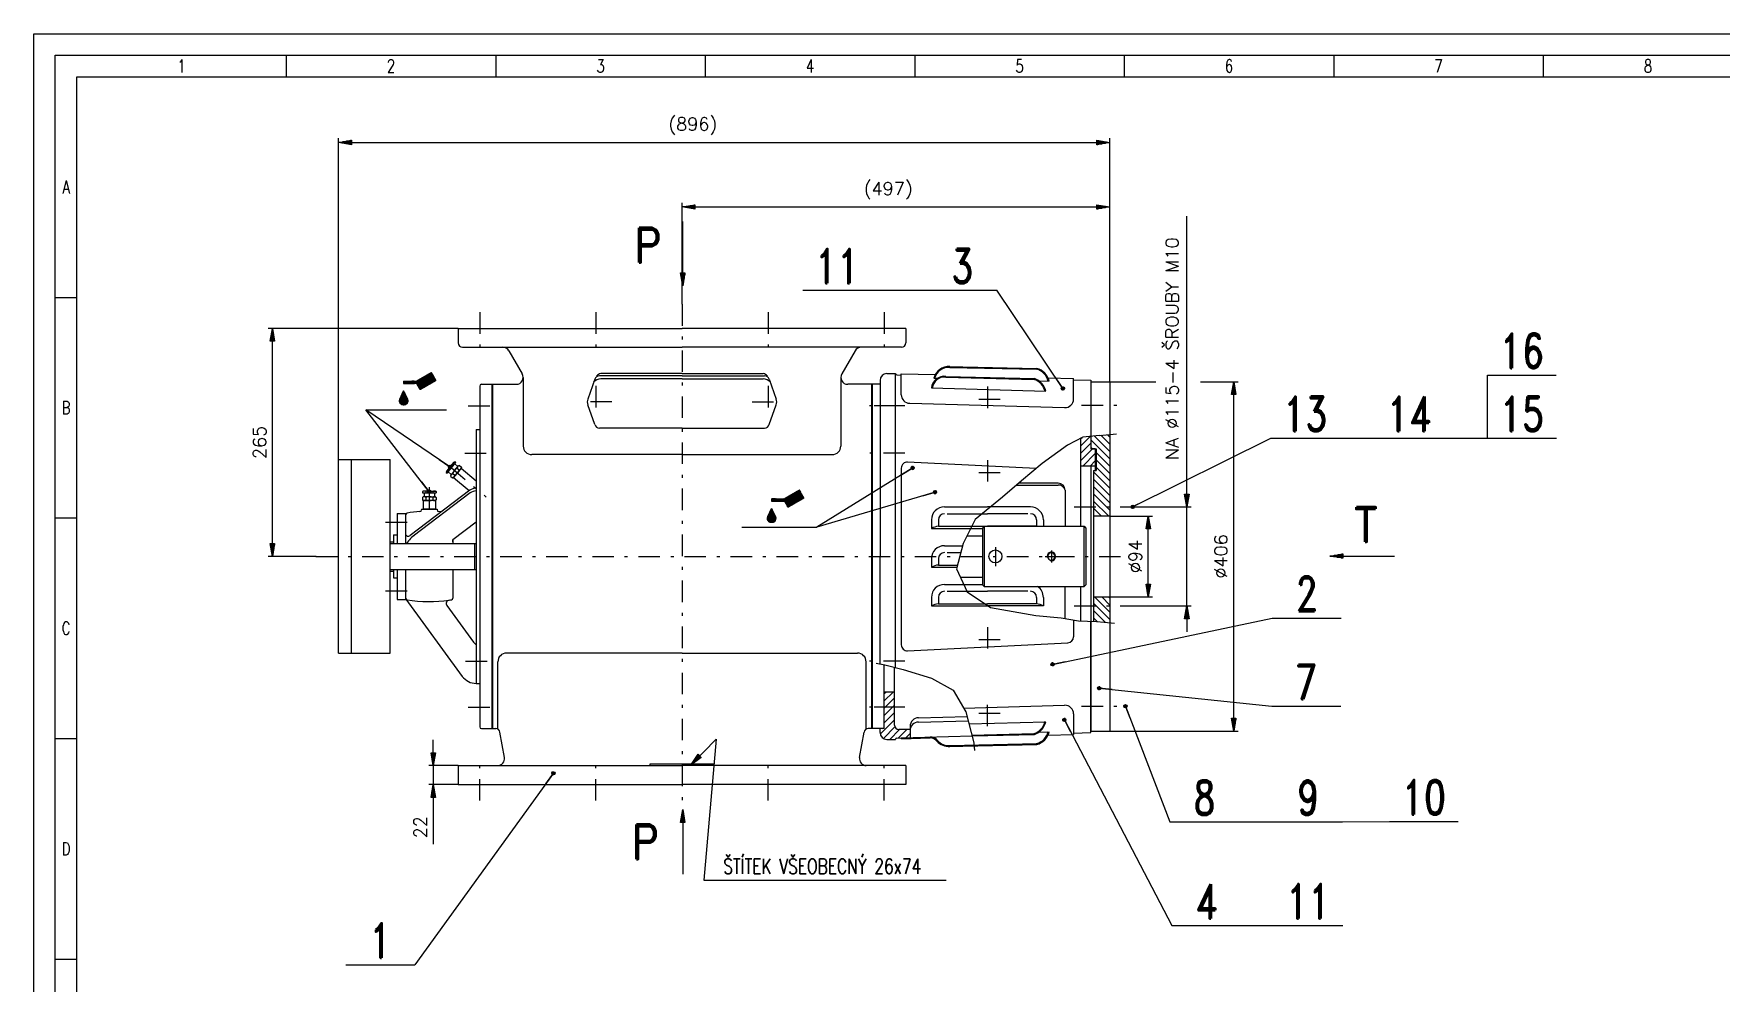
# Model space of a CAD drawing. Header units: millimetres. Extents: x -305 to 2715, y -1492 to 658.
# Drawn here: x -305 to 1655, y -445 to 658 of the extents above; entities that cross this region are included whole.
import ezdxf
from ezdxf.enums import TextEntityAlignment as Align

# ---------------------------------------------------------------- set-up
doc = ezdxf.new("R2010")
doc.units = ezdxf.units.MM
doc.header["$LTSCALE"] = 5
doc.header["$PDMODE"] = 1
doc.linetypes.add('CSN_CERCHOVANA', pattern=[10.7, 5, -2.5, 0.7, -2.5])
for name, color, linetype in [('KOTY', 4, 'Continuous'), ('OSY', 1, 'CSN_CERCHOVANA'), ('PROF_FRM1', 7, 'Continuous'), ('PROF_FRM2', 7, 'Continuous'), ('PROF_FRM3', 6, 'Continuous'), ('SILNA', 7, 'Continuous'), ('SLABA', 4, 'Continuous'), ('SRAFY', 6, 'Continuous'), ('TUCNA', 2, 'Continuous'), ('ZAVIT', 4, 'Continuous')]:
    doc.layers.add(name, color=color, linetype=linetype)
doc.styles.add('MSPR_TXT', font='romans', dxfattribs={"width": 0.75})
doc.styles.add('ROMANS', font='ROMANS.SHX')
doc.styles.add('SIMPLEX', font='SIMPLEX', dxfattribs={"width": 0.75})
doc.styles.add('ZVVZ', font='romand.shx', dxfattribs={"height": 15})
doc.dimstyles.new('PROFI_CSN', dxfattribs={"dimscale": 0, "dimtxt": 3, "dimasz": 3, "dimexe": 1, "dimexo": 0, "dimgap": 1.5, "dimtad": 1, "dimlfac": -1, "dimrnd": 0.5, "dimzin": 9, "dimlunit": 6, "dimtxsty": 'ZVVZ', "dimblk": 'PRCLFILL', "dimcen": 0, "dimclrd": 256, "dimclre": 256, "dimclrt": 256, "dimadec": 1, "dimazin": 2, "dimtm": 1e-09, "dimtfac": 0.6, "dimtmove": 0, "dimatfit": 0, "dimldrblk": 'PRCLFILL', "dimfxl": 0, "dimarcsym": 0})

# ---------------------------------------------------------------- blocks, each defined once
blk = doc.blocks.new('PROFBT006J88E6')
at = {"layer": 'PROF_FRM1'}
for p, q in [((0, 0), (0, 420)), ((0, 420), (594, 420))]:
    blk.add_line(p, q, dxfattribs=at)
at = {"layer": 'PROF_FRM3'}
for p, q in [((-5, -5), (-5, 425)), ((-5, 425), (599, 425)), ((53.67, 420), (53.67, 415)), ((102.33, 420), (102.33, 415)), ((151, 420), (151, 415)), ((199.67, 420), (199.67, 415)), ((248.33, 420), (248.33, 415)), ((297, 420), (297, 415)), ((345.67, 420), (345.67, 415)), ((5, 5), (5, 415)), ((5, 415), (589, 415)), ((0, 363.75), (5, 363.75)), ((0, 312.5), (5, 312.5)), ((0, 261.25), (5, 261.25)), ((0, 210), (5, 210))]:
    blk.add_line(p, q, dxfattribs=at)
at = {"style": 'ZVVZ', "flags": 9}
for tag in ['INFO', 'INFO1', 'INFO2', 'INFO3', 'INFO4', 'INFO5', 'INFO6', 'INFO7', 'INFO8', 'INFO9']:
    blk.add_attdef(tag, (0, 0), '', height=3, dxfattribs=at)
at = {"layer": 'PROF_FRM2', "style": 'SIMPLEX', "width": 0.75}
for s, p in [('1', (29.33, 416)), ('2', (78, 416)), ('3', (126.67, 416)), ('4', (175.33, 416)), ('5', (224, 416)), ('6', (272.67, 416)), ('7', (321.33, 416)), ('8', (370, 416)), ('A', (2.5, 387.88)), ('B', (2.5, 336.62)), ('C', (2.5, 285.38)), ('D', (2.5, 234.12))]:
    blk.add_text(s, height=3, dxfattribs=at).set_placement(p, align=Align.CENTER)
at = {"layer": 'PROF_FRM2', "style": 'MSPR_TXT', "width": 0.75, "flags": 1}
for tag, p in [('DY', (594, 420)), ('DX', (0, 0))]:
    blk.add_attdef(tag, p, '', height=10, dxfattribs=at)
at = {"layer": 'SILNA', "color": 4, "style": 'ROMANS'}
for tag, p, height in [('BLATT5', (555.26, 82.11), 3), ('NORMAS', (421.11, 76.59), 2.5), ('POZN', (439.84, 61.31), 2), ('BLATT9A', (443.79, 55.7), 2), ('BLATT8A', (444.68, 37.14), 2), ('SKP', (479.28, 31.96), 2), ('STARY', (520.58, 31.66), 2)]:
    blk.add_attdef(tag, p, '', height=height, dxfattribs=at)
at = {"layer": 'SILNA', "color": 4, "style": 'ROMANS', "flags": 8}
for tag, height, p in [('D', 2.5, (452.61, 76.7)), ('BG', 2, (452.54, 71.85))]:
    blk.add_attdef(tag, text='', height=height, dxfattribs=at).set_placement(p, align=Align.CENTER)
at = {"layer": 'SILNA', "color": 7, "style": 'ROMANS'}
for tag, height, p in [('BLATT4', 4, (425.33, 49.1)), ('BLATT10A', 5, (456.11, 19.71)), ('BLATT12', 5, (543.51, 16.88)), ('BLAT10B', 5, (454.34, 11.96))]:
    blk.add_attdef(tag, text='', height=height, dxfattribs=at).set_placement(p, align=Align.CENTER)
at = {"layer": 'SILNA', "color": 4, "style": 'ROMANS'}
blk.add_attdef('TECHN', (449.17, 51.17), '', height=2, rotation=0.0172, dxfattribs=at)
at = {"layer": 'SILNA', "color": 4, "style": 'ROMANS', "width": 1.065921, "flags": 8}
blk.add_attdef('NORM', text='', height=2, rotation=359.8401, dxfattribs=at).set_placement((447.35, 46.5), (469.68, 46.43), align=Align.FIT)
at = {"layer": 'SILNA', "color": 4, "style": 'ROMANS'}
for tag, height, p in [('VEDL', 2, (425.66, 42.76)), ('V', 3, (584.05, 18.45))]:
    blk.add_attdef(tag, text='', height=height, dxfattribs=at).set_placement(p, align=Align.CENTER)
blk.add_attdef('PREZ', text='', height=2, dxfattribs=at).set_placement((457.25, 43.08), align=Align.MIDDLE)
blk.add_attdef('TYP', text='', height=2, dxfattribs=at).set_placement((464.66, 31.66), align=Align.RIGHT)
at = {"layer": 'SILNA', "color": 4, "style": 'ROMANS', "flags": 8}
for tag, p in [('L', (514.45, 12.3)), ('L1', (582.96, 12.3))]:
    blk.add_attdef(tag, p, '', height=2, dxfattribs=at)
blk = doc.blocks.new('PRCLFILL')
at = {"ltscale": 20}
for p, q in [((-1, 0.17), (0, 0)), ((-1, -0.17), (-1, 0.17)), ((0, 0), (-1, -0.17))]:
    blk.add_line(p, q, dxfattribs=at)
at = {"color": 0, "ltscale": 20}
for p, q in [((-1, 0.15), (-0.87, 0.15)), ((-1, 0.1), (-0.57, 0.1)), ((-1, 0.05), (-0.27, 0.05)), ((-1, 0), (-0.03, 0)), ((-1, -0.05), (-0.33, -0.05)), ((-1, -0.1), (-0.63, -0.1)), ((-1, -0.15), (-0.93, -0.15))]:
    blk.add_line(p, q, dxfattribs=at)
blk = doc.blocks.new('*D14')
at = {"layer": 'Defpoints', "color": 0}
for p in [(-27.4, 316), (188.3, 316), (23.2, 51)]:
    blk.add_point(p, dxfattribs=at)
at = {"layer": 'KOTY', "lineweight": -2}
for p, q in [((188.3, 316), (-32.4, 316)), ((-27.4, 66), (-27.4, 301)), ((23.2, 51), (-32.4, 51))]:
    blk.add_line(p, q, dxfattribs=at)
at = {"layer": 'KOTY', "lineweight": -2, "xscale": 15, "yscale": 15, "zscale": 15}
for p, rotation in [((-27.4, 316), 90), ((-27.4, 51), 270)]:
    blk.add_blockref('PRCLFILL', p, dxfattribs=dict(at, rotation=rotation))
at = {"layer": 'KOTY', "insert": (-42.4, 183.5), "char_height": 15, "attachment_point": 5, "rotation": 90, "style": 'ZVVZ'}
blk.add_mtext('265', dxfattribs=at)
blk = doc.blocks.new('*D15')
at = {"layer": 'Defpoints', "color": 0}
for p in [(945.3, 531.9), (945.3, 254), (49.3, 163.5)]:
    blk.add_point(p, dxfattribs=at)
at = {"layer": 'KOTY', "lineweight": -2}
for p, q in [((49.3, 163.5), (49.3, 536.9)), ((64.3, 531.9), (930.3, 531.9)), ((945.3, 254), (945.3, 536.9))]:
    blk.add_line(p, q, dxfattribs=at)
at = {"layer": 'KOTY', "lineweight": -2, "xscale": 15, "yscale": 15, "zscale": 15, "rotation": 180}
blk.add_blockref('PRCLFILL', (49.3, 531.9), dxfattribs=at)
at = {"layer": 'KOTY', "lineweight": -2, "xscale": 15, "yscale": 15, "zscale": 15}
blk.add_blockref('PRCLFILL', (945.3, 531.9), dxfattribs=at)
at = {"layer": 'KOTY', "insert": (460.8, 550.8), "char_height": 15, "attachment_point": 5, "style": 'ZVVZ'}
blk.add_mtext('(896)', dxfattribs=at)
blk = doc.blocks.new('*D16')
at = {"layer": 'Defpoints', "color": 0}
for p in [(945.3, 457), (448.3, 344), (945.3, 254)]:
    blk.add_point(p, dxfattribs=at)
at = {"layer": 'KOTY', "lineweight": -2}
for p, q in [((448.3, 344), (448.3, 462)), ((463.3, 457), (930.3, 457)), ((945.3, 254), (945.3, 462))]:
    blk.add_line(p, q, dxfattribs=at)
at = {"layer": 'KOTY', "lineweight": -2, "xscale": 15, "yscale": 15, "zscale": 15, "rotation": 180}
blk.add_blockref('PRCLFILL', (448.3, 457), dxfattribs=at)
at = {"layer": 'KOTY', "lineweight": -2, "xscale": 15, "yscale": 15, "zscale": 15}
blk.add_blockref('PRCLFILL', (945.3, 457), dxfattribs=at)
at = {"layer": 'KOTY', "insert": (687.8, 475.9), "char_height": 15, "attachment_point": 5, "style": 'ZVVZ'}
blk.add_mtext('(497)', dxfattribs=at)
blk = doc.blocks.new('*D17')
at = {"layer": 'Defpoints', "color": 0}
for p in [(945.3, 98), (989.9, 98), (945.3, 4)]:
    blk.add_point(p, dxfattribs=at)
at = {"layer": 'KOTY', "lineweight": -2}
for p, q in [((945.3, 98), (994.9, 98)), ((989.9, 19), (989.9, 83)), ((945.3, 4), (994.9, 4))]:
    blk.add_line(p, q, dxfattribs=at)
at = {"layer": 'KOTY', "lineweight": -2, "xscale": 15, "yscale": 15, "zscale": 15}
for p, rotation in [((989.9, 98), 90), ((989.9, 4), 270)]:
    blk.add_blockref('PRCLFILL', p, dxfattribs=dict(at, rotation=rotation))
at = {"layer": 'KOTY', "insert": (974.9, 51), "char_height": 15, "attachment_point": 5, "rotation": 90, "style": 'ZVVZ'}
blk.add_mtext('%%c94', dxfattribs=at)
blk = doc.blocks.new('*D18')
at = {"layer": 'Defpoints', "color": 0}
for p in [(971.7, 108.5), (1034.7, 108.5), (971.7, -6.5)]:
    blk.add_point(p, dxfattribs=at)
at = {"layer": 'KOTY', "lineweight": -2}
for p, q in [((1034.7, 123.5), (1034.7, 446.4)), ((971.7, 108.5), (1039.7, 108.5)), ((1034.7, -6.5), (1034.7, 108.5)), ((971.7, -6.5), (1039.7, -6.5)), ((1034.7, -21.5), (1034.7, -36.5))]:
    blk.add_line(p, q, dxfattribs=at)
at = {"layer": 'KOTY', "lineweight": -2, "xscale": 15, "yscale": 15, "zscale": 15}
for p, rotation in [((1034.7, 108.5), 270), ((1034.7, -6.5), 90)]:
    blk.add_blockref('PRCLFILL', p, dxfattribs=dict(at, rotation=rotation))
at = {"layer": 'KOTY', "insert": (1017.6, 292.4), "char_height": 15, "attachment_point": 5, "rotation": 90, "style": 'ZVVZ'}
blk.add_mtext('NA %%c115-4 ŠROUBY M10', dxfattribs=at)
blk = doc.blocks.new('*D19')
at = {"layer": 'Defpoints', "color": 0}
for p in [(1086.3, 254), (1089.2, 254), (945.3, -152)]:
    blk.add_point(p, dxfattribs=at)
at = {"layer": 'KOTY', "lineweight": -2}
for p, q in [((1086.3, 254), (1094.2, 254)), ((1089.2, -137), (1089.2, 239)), ((945.3, -152), (1094.2, -152))]:
    blk.add_line(p, q, dxfattribs=at)
at = {"layer": 'KOTY', "lineweight": -2, "xscale": 15, "yscale": 15, "zscale": 15}
for p, rotation in [((1089.2, 254), 90), ((1089.2, -152), 270)]:
    blk.add_blockref('PRCLFILL', p, dxfattribs=dict(at, rotation=rotation))
at = {"layer": 'KOTY', "insert": (1074.2, 51), "char_height": 15, "attachment_point": 5, "rotation": 90, "style": 'ZVVZ'}
blk.add_mtext('%%c406', dxfattribs=at)
blk = doc.blocks.new('*D20')
at = {"layer": 'Defpoints', "color": 0}
for p in [(159.4, -192), (188.3, -192), (188.3, -214)]:
    blk.add_point(p, dxfattribs=at)
at = {"layer": 'KOTY', "lineweight": -2}
for p, q in [((159.4, -177), (159.4, -162)), ((188.3, -192), (154.4, -192)), ((159.4, -192), (159.4, -214)), ((188.3, -214), (154.4, -214)), ((159.4, -229), (159.4, -283.3))]:
    blk.add_line(p, q, dxfattribs=at)
at = {"layer": 'KOTY', "lineweight": -2, "xscale": 15, "yscale": 15, "zscale": 15}
for p, rotation in [((159.4, -192), 270), ((159.4, -214), 90)]:
    blk.add_blockref('PRCLFILL', p, dxfattribs=dict(at, rotation=rotation))
at = {"layer": 'KOTY', "insert": (144.4, -263.6), "char_height": 15, "attachment_point": 5, "rotation": 90, "style": 'ZVVZ'}
blk.add_mtext('22', dxfattribs=at)
blk = doc.blocks.new('ballflag')
blk.add_line((0, 0), (2, 0))
at = {"style": 'SIMPLEX', "width": 0.75}
blk.add_attdef('ATR1', text='', height=1, dxfattribs=at).set_placement((1.002, 0.203), align=Align.CENTER)
blk = doc.blocks.new('PROFBALL0084W3H6', base_point=(16, 0))
at = {"layer": 'TUCNA'}
ref = blk.add_blockref('ballflag', (0, 0), dxfattribs=dict(at, xscale=8, yscale=8, zscale=8))
ref.add_attrib('ATR1', '1', dxfattribs={"layer": '0', "height": 8, "style": 'ZVVZ', "width": 0.75}).set_placement((8.02, 1.63), align=Align.CENTER)
blk = doc.blocks.new('P-DOT')
blk.add_line((-1, 0), (0, 0))
at = {"color": 0}
for p, q in [((-0.12, 0.04), (0.12, 0.04)), ((-0.12, 0), (0.12, 0)), ((-0.1, 0.08), (0.1, 0.08)), ((-0.04, 0.12), (0.04, 0.12)), ((-0.12, -0.04), (0.12, -0.04)), ((-0.1, -0.08), (0.1, -0.08)), ((-0.04, -0.12), (0.04, -0.12))]:
    blk.add_line(p, q, dxfattribs=at)
blk.add_circle((0, 0), 0.125)
blk = doc.blocks.new('PROFBALL001SPU76')
at = {"layer": 'TUCNA'}
ref = blk.add_blockref('ballflag', (0, 0), dxfattribs=dict(at, xscale=8, yscale=8, zscale=8))
ref.add_attrib('ATR1', '4', dxfattribs={"layer": '0', "height": 8, "style": 'ZVVZ', "width": 0.75}).set_placement((8.02, 1.63), align=Align.CENTER)
blk = doc.blocks.new('PROFBALL001T9P46')
at = {"layer": 'TUCNA'}
ref = blk.add_blockref('ballflag', (0, 0), dxfattribs=dict(at, xscale=8, yscale=8, zscale=8))
ref.add_attrib('ATR1', '11', dxfattribs={"layer": '0', "height": 8, "style": 'ZVVZ', "width": 0.75}).set_placement((8.02, 1.63), align=Align.CENTER)
blk = doc.blocks.new('PROFBALL001U4BJ6')
at = {"layer": 'TUCNA'}
ref = blk.add_blockref('ballflag', (0, 0), dxfattribs=dict(at, xscale=8, yscale=8, zscale=8))
ref.add_attrib('ATR1', '8', dxfattribs={"layer": '0', "height": 8, "style": 'ZVVZ', "width": 0.75}).set_placement((8.02, 1.63), align=Align.CENTER)
blk = doc.blocks.new('PROFBALL001UEOL6')
at = {"layer": 'TUCNA'}
ref = blk.add_blockref('ballflag', (0, 0), dxfattribs=dict(at, xscale=8, yscale=8, zscale=8))
ref.add_attrib('ATR1', '9', dxfattribs={"layer": '0', "height": 8, "style": 'ZVVZ', "width": 0.75}).set_placement((8.02, 1.63), align=Align.CENTER)
blk = doc.blocks.new('PROFBALL001UU8A6')
at = {"layer": 'TUCNA'}
ref = blk.add_blockref('ballflag', (0, 0), dxfattribs=dict(at, xscale=8, yscale=8, zscale=8))
ref.add_attrib('ATR1', '10', dxfattribs={"layer": '0', "height": 8, "style": 'ZVVZ', "width": 0.75}).set_placement((8.02, 1.63), align=Align.CENTER)
blk = doc.blocks.new('PROFBALL001WPZC6')
at = {"layer": 'TUCNA'}
ref = blk.add_blockref('ballflag', (0, 0), dxfattribs=dict(at, xscale=8, yscale=8, zscale=8))
ref.add_attrib('ATR1', '2', dxfattribs={"layer": '0', "height": 8, "style": 'ZVVZ', "width": 0.75}).set_placement((8.02, 1.63), align=Align.CENTER)
blk = doc.blocks.new('PROFBALL000911J6')
at = {"layer": 'TUCNA'}
ref = blk.add_blockref('ballflag', (0, 0), dxfattribs=dict(at, xscale=8, yscale=8, zscale=8))
ref.add_attrib('ATR1', '13', dxfattribs={"layer": '0', "height": 8, "style": 'ZVVZ', "width": 0.75}).set_placement((8.02, 1.63), align=Align.CENTER)
blk = doc.blocks.new('PROFBALL0009FRR6')
at = {"layer": 'TUCNA'}
ref = blk.add_blockref('ballflag', (0, 0), dxfattribs=dict(at, xscale=8, yscale=8, zscale=8))
ref.add_attrib('ATR1', '14', dxfattribs={"layer": '0', "height": 8, "style": 'ZVVZ', "width": 0.75}).set_placement((8.02, 1.63), align=Align.CENTER)
blk = doc.blocks.new('PROFBALL0009PUH6')
at = {"layer": 'TUCNA'}
ref = blk.add_blockref('ballflag', (0, 0), dxfattribs=dict(at, xscale=8, yscale=8, zscale=8))
ref.add_attrib('ATR1', '15', dxfattribs={"layer": '0', "height": 8, "style": 'ZVVZ', "width": 0.75}).set_placement((8.02, 1.63), align=Align.CENTER)
blk = doc.blocks.new('PROFBALL0009V9S6')
at = {"layer": 'TUCNA'}
ref = blk.add_blockref('ballflag', (0, 0), dxfattribs=dict(at, xscale=8, yscale=8, zscale=8))
ref.add_attrib('ATR1', '16', dxfattribs={"layer": '0', "height": 8, "style": 'ZVVZ', "width": 0.75}).set_placement((8.02, 1.63), align=Align.CENTER)
blk = doc.blocks.new('PROFBALL000B88V6', base_point=(16, 0))
at = {"layer": 'TUCNA'}
ref = blk.add_blockref('ballflag', (0, 0), dxfattribs=dict(at, xscale=8, yscale=8, zscale=8))
ref.add_attrib('ATR1', '3', dxfattribs={"layer": '0', "height": 8, "style": 'ZVVZ', "width": 0.75}).set_placement((8.02, 1.63), align=Align.CENTER)
blk = doc.blocks.new('PROFBALL000BIEO6', base_point=(16, 0))
at = {"layer": 'TUCNA'}
ref = blk.add_blockref('ballflag', (0, 0), dxfattribs=dict(at, xscale=8, yscale=8, zscale=8))
ref.add_attrib('ATR1', '11', dxfattribs={"layer": '0', "height": 8, "style": 'ZVVZ', "width": 0.75}).set_placement((8.02, 1.63), align=Align.CENTER)
blk = doc.blocks.new('PROFBALL003C0AB6')
at = {"layer": 'TUCNA'}
ref = blk.add_blockref('ballflag', (0, 0), dxfattribs=dict(at, xscale=8, yscale=8, zscale=8))
ref.add_attrib('ATR1', '7', dxfattribs={"layer": '0', "height": 8, "style": 'ZVVZ', "width": 0.75}).set_placement((8.02, 1.63), align=Align.CENTER)

msp = doc.modelspace()

# ---------------------------------------------------------------- hatches: boundary and pattern name
h = msp.add_hatch()
h.set_pattern_fill('_USER', color=256, scale=0.049, angle=45, style=0, pattern_type=0)
h.set_pattern_definition([(45, (103.50622, 160.196795), (-0.034648232, 0.034648232), [])])
h.paths.add_polyline_path([(139.895, 254.689), (125.002, 254.689), (125.002, 251.878), (140.018, 251.878), (144.082, 244.839), (162.491, 255.467), (157.179, 264.668)])
h.paths.add_polyline_path([(120.609, 233.854, 1.57094857), (129.395, 233.854), (125.002, 243.256)])
h = msp.add_hatch()
h.set_pattern_fill('_USER', color=256, scale=0.049, angle=135, style=0, pattern_type=0)
h.set_pattern_definition([(135, (103.50622, 160.196795), (-0.034648232, -0.034648232), [])])
h.paths.add_polyline_path([(139.895, 254.689), (125.002, 254.689), (125.002, 251.878), (140.018, 251.878), (144.082, 244.839), (162.491, 255.467), (157.179, 264.668)])
h.paths.add_polyline_path([(125.002, 243.256), (120.609, 233.854, 1.57094857), (129.395, 233.854)])
h = msp.add_hatch()
h.set_pattern_fill('_USER', color=256, scale=0.049, angle=135, style=0, pattern_type=0)
h.set_pattern_definition([(135, (530.85987, 23.601927), (-0.034648232, -0.034648232), [])])
h.paths.add_polyline_path([(567.249, 118.094), (552.355, 118.094), (552.355, 115.283), (567.372, 115.283), (571.436, 108.244), (589.845, 118.872), (584.533, 128.073)])
h.paths.add_polyline_path([(552.355, 106.662), (547.962, 97.259, 1.57094857), (556.748, 97.259)])
h = msp.add_hatch()
h.set_pattern_fill('_USER', color=256, scale=0.049, angle=45, style=0, pattern_type=0)
h.set_pattern_definition([(45, (530.85987, 23.601927), (-0.034648232, 0.034648232), [])])
h.paths.add_polyline_path([(567.249, 118.094), (552.355, 118.094), (552.355, 115.283), (567.372, 115.283), (571.436, 108.244), (589.845, 118.872), (584.533, 128.073)])
h.paths.add_polyline_path([(547.962, 97.259, 1.57094857), (556.748, 97.259), (552.355, 106.662)])
at = {"layer": 'SRAFY'}
h = msp.add_hatch(dxfattribs=at)
h.set_pattern_fill('_USER', color=256, scale=6, angle=45, style=0, pattern_type=0)
h.set_pattern_definition([(45, (-482.7956, -1944.82), (-4.24264, 4.24264), [])])
h.paths.add_polyline_path([(683.297, -123.985), (695.297, -123.985), (695.297, -106.485), (683.297, -106.485)])
h.paths.add_polyline_path([(683.297, -148.985), (678.297, -148.985), (678.297, -153.485, 0.41421356), (686.297, -161.485), (696.297, -161.485), (696.297, -161.424, -0.40990042), (697.775, -159.924), (703.042, -159.777), (713.297, -159.491), (713.297, -151.314), (713.297, -149.985), (700.297, -149.985, -0.41421356), (695.297, -144.985), (695.297, -123.985), (683.297, -123.985)])
h.paths.add_polyline_path([(928.297, 176.015), (923.297, 176.015), (923.297, 190.661), (914.002, 189.785), (911.297, 188.379), (911.297, 156.015), (928.297, 156.015)])
h = msp.add_hatch(dxfattribs=at)
h.set_pattern_fill('_USER', color=256, scale=6, angle=135, style=0, pattern_type=0)
h.set_pattern_definition([(135, (-75.144, -62.5956), (-4.24264, -4.24264), [])])
h.paths.add_polyline_path([(945.297, 192.736), (933.403, 191.614), (923.297, 190.661), (923.297, 176.015), (929.297, 176.015), (929.297, 151.015), (926.297, 151.015), (926.297, 108.515), (945.297, 108.515)])
h.paths.add_polyline_path([(945.297, 98.015), (945.297, 108.515), (926.297, 108.515), (926.297, 98.015)])
h.paths.add_polyline_path([(945.297, -6.485), (945.297, 4.015), (926.297, 4.015), (926.297, -6.485)])
h.paths.add_polyline_path([(926.297, -6.485), (926.297, -24.551), (929.841, -24.673), (938.48, -25.393), (945.297, -25.961), (945.297, -6.485)])

# ---------------------------------------------------------------- linework, layer by layer
for p, q in [((175.406, 147.802), (185.69, 160.059)), ((179.016, 155.216), (183.469, 160.523)), ((182.061, 157.883), (183.119, 156.995)), ((183.469, 160.523), (184.632, 160.947)), ((184.632, 160.947), (185.69, 160.059)), ((174.562, 149.909), (174.347, 148.69)), ((174.347, 148.69), (175.406, 147.802)), ((179.016, 155.216), (174.562, 149.909)), ((176.919, 151.754), (177.977, 150.866)), ((179.732, 145.571), (179.517, 144.352)), ((184.186, 150.878), (179.732, 145.571)), ((181.843, 142.435), (183.006, 142.859)), ((182.089, 147.416), (184.411, 145.467)), ((183.006, 142.859), (187.459, 148.166)), ((184.186, 150.878), (188.639, 156.185)), ((187.231, 153.545), (189.546, 151.602)), ((191.913, 153.473), (187.459, 148.166)), ((188.639, 156.185), (189.802, 156.609)), ((189.802, 156.609), (192.124, 154.66)), ((192.128, 154.692), (191.913, 153.473)), ((147.842, 127.015), (146.771, 126.397)), ((146.771, 126.397), (146.771, 125.015)), ((146.771, 125.015), (162.771, 125.015)), ((147.842, 120.266), (146.771, 119.648)), ((154.771, 127.015), (147.842, 127.015)), ((154.771, 120.266), (147.842, 120.266)), ((150.771, 126.397), (150.771, 125.015)), ((150.771, 119.648), (150.771, 116.616)), ((154.771, 127.015), (161.699, 127.015)), ((154.771, 120.266), (161.699, 120.266)), ((158.771, 126.397), (158.771, 125.015)), ((158.771, 119.648), (158.771, 116.626)), ((161.699, 127.015), (162.771, 126.397)), ((161.699, 120.266), (162.771, 119.648)), ((162.771, 126.397), (162.771, 125.015)), ((162.771, 119.648), (162.771, 116.616)), ((146.797, 116.634), (147.869, 116.015)), ((147.869, 116.015), (154.797, 116.015)), ((161.725, 116.015), (154.797, 116.015)), ((162.797, 116.634), (161.725, 116.015))]:
    msp.add_line(p, q)
for points in [[(125.002, 243.256), (129.395, 233.854, -1.57094857), (120.609, 233.854), (125.002, 243.256)], [(552.355, 106.662), (556.748, 97.259, -1.57094857), (547.962, 97.259), (552.355, 106.662)]]:
    msp.add_lwpolyline(points, format="xyb", close=True)
for centre, radius, start, end in [((189.156, 146.707), 13.238, 122.412106, 157.587894), ((185.585, 157.536), 3.541, 105.615865, 174.384135), ((177.872, 148.344), 3.541, 105.615865, 174.384135), ((183.042, 144.005), 3.541, 105.615865, 174.384135), ((180.89, 145.846), 3.541, 285.615865, 354.384135), ((194.326, 142.369), 13.238, 122.412106, 157.587894), ((177.319, 156.675), 13.238, 302.412106, 337.587894), ((190.755, 153.198), 3.541, 105.615865, 174.384135), ((188.603, 155.039), 3.541, 285.615865, 354.384135), ((148.771, 123.474), 3.541, 55.615865, 124.384135), ((148.771, 116.725), 3.541, 55.615865, 124.384135), ((154.771, 113.778), 13.238, 72.412106, 107.587894), ((154.771, 107.029), 13.238, 72.412106, 107.587894), ((160.771, 123.474), 3.541, 55.615865, 124.384135), ((160.771, 116.725), 3.541, 55.615865, 124.384135), ((148.797, 119.557), 3.541, 235.615865, 304.384135), ((154.797, 129.253), 13.238, 252.412106, 287.587894), ((160.797, 119.557), 3.541, 235.615865, 304.384135)]:
    msp.add_arc(centre, radius, start, end)
at = {"layer": 'OSY'}
for p, q in [((213.297, 334.628), (213.297, 283.1)), ((348.297, 334.628), (348.297, 283.1)), ((448.297, 343.953), (448.297, -232.598)), ((548.297, 334.628), (548.297, 283.1)), ((683.297, 334.628), (683.297, 283.1)), ((348.297, 249.128), (348.297, 211.902)), ((548.297, 249.128), (548.297, 211.902)), ((803.042, 248.303), (803.042, 218.482)), ((199.992, 226.015), (234.01, 226.015)), ((366.91, 230.515), (329.684, 230.515)), ((529.684, 230.515), (566.91, 230.515)), ((707.215, 226.015), (656.344, 226.015)), ((696.603, 226.015), (662.585, 226.015)), ((817.952, 233.393), (788.131, 233.393)), ((912.468, 226.95), (963.339, 226.95)), ((195.992, 171.015), (230.01, 171.015)), ((707.215, 171.015), (666.585, 171.015)), ((803.042, 162.916), (803.042, 133.095)), ((177.451, 156.564), (220.951, 120.063)), ((817.952, 148.005), (788.131, 148.005)), ((154.797, 131.316), (154.797, 95.071)), ((903.801, 108.515), (971.739, 108.515)), ((103.992, 91.015), (138.01, 91.015)), ((812.297, 61.64), (812.297, 39.569)), ((23.158, 51.015), (959.524, 51.015)), ((870.297, 51.015), (884.297, 51.015)), ((877.297, 58.015), (877.297, 44.015)), ((103.992, 11.015), (138.01, 11.015)), ((903.801, -6.485), (971.739, -6.485)), ((803.042, -31.064), (803.042, -60.885)), ((817.952, -45.975), (788.131, -45.975)), ((196.843, -70.758), (230.86, -70.519)), ((707.215, -70.811), (665.734, -70.519)), ((803.042, -146.273), (803.042, -116.452)), ((199.992, -123.985), (234.01, -123.985)), ((707.215, -123.985), (656.344, -123.985)), ((696.603, -123.985), (662.585, -123.985)), ((817.952, -131.362), (788.131, -131.362)), ((912.468, -123.05), (963.339, -123.05)), ((213.297, -232.598), (213.297, -181.07)), ((348.297, -232.598), (348.297, -181.07)), ((548.297, -232.598), (548.297, -181.07)), ((683.297, -232.598), (683.297, -181.07))]:
    msp.add_line(p, q, dxfattribs=at)
at = {"layer": 'SILNA'}
for p, q in [((188.297, 316.015), (448.297, 316.015)), ((188.297, 316.015), (188.297, 299.015)), ((708.297, 316.015), (448.297, 316.015)), ((708.297, 316.015), (708.297, 299.015)), ((193.297, 294.015), (448.297, 294.015)), ((703.297, 294.015), (448.297, 294.015)), ((247.143, 290.015), (262.731, 263.015)), ((649.452, 290.015), (633.864, 263.015)), ((263.803, 259.015), (263.803, 179.321)), ((346.892, 256.806), (338.857, 233.814)), ((448.297, 260.826), (352.556, 260.826)), ((448.297, 263.644), (353.978, 263.644)), ((448.297, 257.326), (353.978, 257.326)), ((448.297, 263.644), (542.616, 263.644)), ((448.297, 260.826), (544.038, 260.826)), ((448.297, 257.326), (542.616, 257.326)), ((549.702, 256.806), (557.737, 233.814)), ((632.792, 259.015), (632.792, 179.321)), ((678.297, 255.515), (678.297, 51.015)), ((686.297, 263.515), (696.297, 263.515)), ((696.297, 263.515), (696.297, 263.455)), ((696.297, -77.929), (696.297, 263.455)), ((697.736, 261.956), (703.042, 261.808)), ((703.042, 263.309), (742.313, 262.211)), ((703.042, 238.961), (703.042, 263.309)), ((740.736, 258.142), (745.078, 258.031)), ((752.25, 259.319), (752.291, 259.318)), ((754.619, 259.263), (857.288, 256.759)), ((754.724, 260.258), (857.603, 257.708)), ((757.26, 271.685), (860.399, 269.444)), ((759.407, 270.638), (860.377, 268.444)), ((862.887, 255.035), (874.674, 254.735)), ((873.351, 258.551), (903.042, 257.721)), ((903.042, 233.933), (903.042, 257.721)), ((903.042, 256.221), (923.297, 255.655)), ((903.042, 256.221), (923.297, 255.655)), ((923.297, 255.655), (923.297, 176.015)), ((213.297, 249.015), (213.297, -146.985)), ((215.297, 251.015), (255.803, 251.015)), ((227.297, 251.015), (227.297, -148.985)), ((228.297, 251.015), (228.297, -148.985)), ((678.297, 251.015), (640.792, 251.015)), ((668.297, 251.015), (668.297, -148.985)), ((669.297, 251.015), (669.297, -148.985)), ((738.042, 246.759), (870.839, 243.062)), ((923.297, 254.015), (923.297, 190.661)), ((923.297, 254.015), (945.297, 254.015)), ((945.297, 254.015), (945.297, -151.985)), ((346.892, 204.225), (338.857, 227.216)), ((549.702, 204.225), (557.737, 227.216)), ((712.763, 228.965), (892.763, 223.937)), ((209.297, 198.515), (209.297, -96.485)), ((209.297, 198.515), (213.297, 198.515)), ((213.297, 198.515), (213.297, -96.485)), ((213.297, 198.515), (213.297, -96.485)), ((448.297, 200.204), (352.556, 200.204)), ((448.297, 200.204), (544.038, 200.204)), ((911.297, 188.379), (911.297, 86.015)), ((49.297, 163.515), (109.297, 163.515)), ((184.422, 158.547), (188.06, 155.495)), ((448.297, 169.321), (273.803, 169.321)), ((448.297, 169.321), (622.792, 169.321)), ((859.81, 153.177), (710.391, 160.648)), ((928.297, 176.015), (923.297, 176.015)), ((923.297, 176.015), (929.297, 176.015)), ((928.297, 176.015), (928.297, 151.015)), ((929.297, 176.015), (929.297, 151.015)), ((176.708, 149.355), (180.346, 146.302)), ((179.517, 144.352), (181.814, 142.425)), ((191.959, 153.528), (182.96, 142.804)), ((182.96, 142.804), (201.18, 127.515)), ((191.959, 153.528), (209.297, 138.98)), ((703.042, 153.657), (703.042, -51.626)), ((928.297, 156.015), (911.297, 156.015)), ((923.297, 156.015), (923.297, -151.985)), ((926.297, 151.015), (926.297, -24.551)), ((926.297, 151.015), (929.297, 151.015)), ((201.751, 127.949), (132.469, 75.313)), ((202.14, 124.841), (136.063, 74.641)), ((146.771, 119.648), (146.771, 116.65)), ((148.797, 125.015), (148.797, 120.266)), ((160.797, 125.015), (160.797, 120.266)), ((209.297, 130.631), (208.909, 130.168)), ((213.297, 135.623), (213.408, 135.53)), ((213.408, 135.53), (213.297, 135.398)), ((837.117, 133.985), (885.297, 133.985)), ((885.297, 136.015), (839.539, 136.015)), ((893.297, 128.015), (893.297, 86.015)), ((117.297, 101.015), (117.297, 66.015)), ((117.297, 101.015), (127.297, 101.015)), ((127.297, 101.015), (127.297, 66.015)), ((127.297, 99.339), (127.297, 66.015)), ((145.797, 106.015), (163.797, 106.015)), ((145.797, 106.015), (145.797, 105.123)), ((147.797, 116.159), (147.797, 106.015)), ((161.797, 116.015), (147.797, 116.015)), ((161.797, 106.015), (147.797, 106.015)), ((161.797, 116.057), (161.797, 106.015)), ((163.797, 106.015), (163.797, 105.123)), ((753.042, 108.515), (803.042, 108.515)), ((853.042, 108.515), (803.042, 108.515)), ((926.297, 98.015), (945.297, 98.015)), ((209.297, 91.005), (181.966, 70.241)), ((738.042, 93.515), (738.042, 83.515)), ((738.042, 83.515), (797.297, 83.515)), ((746.042, 86.015), (803.042, 86.015)), ((799.297, 86.015), (797.297, 84.015)), ((797.297, 84.015), (797.297, 18.015)), ((799.297, 86.015), (915.297, 86.015)), ((799.297, 86.015), (799.297, 16.015)), ((860.042, 86.015), (803.042, 86.015)), ((868.042, 93.515), (868.042, 86.015)), ((915.297, 16.015), (915.297, 86.015)), ((915.297, 86.015), (917.297, 84.015)), ((917.297, 84.015), (917.297, 18.015)), ((109.297, 68.015), (113.297, 68.015)), ((109.297, 66.015), (209.297, 66.015)), ((113.297, 76.015), (117.297, 76.015)), ((182.297, 70.492), (182.297, 66.015)), ((753.042, 63.515), (774.386, 63.515)), ((779.446, 75.015), (797.297, 75.015)), ((678.297, -73.799), (678.297, 51.015)), ((738.042, 48.515), (738.042, 38.515)), ((746.042, 41.015), (768.347, 41.015)), ((109.297, 36.015), (209.297, 36.015)), ((109.297, 34.015), (113.297, 34.015)), ((113.297, 26.015), (117.297, 26.015)), ((117.297, 36.015), (117.297, 1.015)), ((127.297, 36.015), (127.297, 1.015)), ((127.297, 36.015), (127.297, 2.691)), ((182.297, 36.015), (182.297, 2.691)), ((738.042, 38.515), (767.676, 38.515)), ((771.493, 27.015), (797.297, 27.015)), ((117.297, 1.015), (127.297, 1.015)), ((127.681, 1.513), (193.136, -88.267)), ((738.042, 3.515), (738.042, -6.485)), ((753.042, 18.515), (797.297, 18.515)), ((797.297, 18.015), (799.297, 16.015)), ((799.297, 16.015), (915.297, 16.015)), ((868.042, 3.515), (868.042, -6.485)), ((893.297, -21.157), (893.297, 16.015)), ((911.297, 16.015), (911.297, -24.034)), ((917.297, 18.015), (915.297, 16.015)), ((926.297, 4.015), (945.297, 4.015)), ((175.262, -6.037), (206.302, -48.611)), ((738.042, -6.485), (803.042, -6.485)), ((746.042, -3.985), (803.042, -3.985)), ((860.042, -3.985), (803.042, -3.985)), ((868.042, -6.485), (803.042, -6.485)), ((903.042, -22.897), (903.042, -42.326)), ((923.297, -153.624), (923.297, -24.447)), ((710.391, -58.617), (896.391, -49.317)), ((49.297, -61.485), (109.297, -61.485)), ((234.378, -149.613), (234.378, -71.331)), ((448.297, -61.331), (244.378, -61.331)), ((448.297, -61.331), (652.217, -61.331)), ((662.217, -149.613), (662.217, -71.331)), ((683.297, -148.985), (683.297, -74.632)), ((695.297, -144.985), (695.297, -77.67)), ((209.297, -96.485), (213.297, -96.485)), ((695.297, -106.485), (683.297, -106.485)), ((723.042, -136.399), (779.385, -134.959)), ((775.394, -125.185), (892.763, -121.906)), ((903.042, -131.902), (903.042, -155.691)), ((215.297, -148.985), (231.951, -148.985)), ((242.073, -182.595), (236.875, -153.116)), ((654.521, -182.595), (659.719, -153.116)), ((681.297, -148.985), (664.643, -148.985)), ((678.297, -153.485), (678.297, -148.985)), ((683.297, -148.985), (678.297, -148.985)), ((713.297, -149.985), (700.297, -149.985)), ((713.297, -146.396), (713.297, -151.314)), ((713.297, -151.314), (713.297, -159.491)), ((723.042, -141.318), (780.66, -139.845)), ((781.617, -143.515), (870.839, -141.031)), ((785.004, -156.491), (857.288, -154.728)), ((785.259, -157.47), (857.603, -155.677)), ((862.887, -153.004), (874.674, -152.704)), ((873.351, -156.52), (903.042, -155.691)), ((903.042, -154.19), (923.297, -153.624)), ((923.297, -151.985), (945.297, -151.985)), ((686.297, -161.485), (696.297, -161.485)), ((696.297, -161.485), (696.297, -161.424)), ((697.736, -159.926), (703.042, -159.777)), ((703.042, -159.777), (785.262, -157.48)), ((703.07, -160.777), (703.07, -159.776)), ((703.07, -160.777), (736.541, -159.842)), ((757.26, -169.654), (860.399, -167.413)), ((759.407, -168.608), (860.377, -166.413)), ((188.297, -191.985), (448.297, -191.985)), ((188.297, -191.985), (188.297, -213.985)), ((411.297, -189.985), (485.297, -189.985)), ((411.297, -191.985), (411.297, -189.985)), ((708.297, -191.985), (448.297, -191.985)), ((485.297, -191.985), (485.297, -189.985)), ((708.297, -191.985), (708.297, -213.985)), ((188.297, -213.985), (448.297, -213.985)), ((708.297, -213.985), (448.297, -213.985))]:
    msp.add_line(p, q, dxfattribs=at)
at = {"layer": 'SILNA', "linetype": 'Continuous'}
for p, q in [((49.297, -61.485), (49.297, 163.515)), ((64.297, -61.485), (64.297, 163.515)), ((109.297, 36.015), (109.297, 163.515)), ((113.297, 76.015), (113.297, 66.015)), ((207.655, 36.015), (207.655, 66.015)), ((109.297, -61.485), (109.297, 36.015)), ((113.297, 36.015), (113.297, 26.015))]:
    msp.add_line(p, q, dxfattribs=at).dxf.unprotected_set("ltscale", 0)
at = {"layer": 'SILNA'}
msp.add_circle((812.297, 51.015), 7.5, dxfattribs=at)
for centre, radius, start, end in [((193.297, 299.015), 5, 180, 270), ((240.214, 286.015), 8, 30, 90), ((656.38, 286.015), 8, 90, 150), ((703.297, 299.015), 5, 270, 0), ((255.803, 259.015), 8, 270, 30), ((353.641, 247.38), 9.952, 88.059908, 143.038171), ((356.552, 253.886), 10.091, 163.182, 163.182), ((352.556, 254.826), 6, 90, 160.736418), ((356.552, 253.886), 10.091, 104.774684, 139.420498), ((540.043, 253.886), 10.091, 16.818, 16.818), ((540.043, 253.886), 10.091, 40.579502, 75.225316), ((542.953, 247.38), 9.952, 36.961829, 91.940092), ((544.038, 254.826), 6, 19.263582, 90), ((640.792, 259.015), 8, 150, 270), ((686.297, 255.515), 8, 90, 180), ((697.797, 263.455), 1.5, 180, 267.644689), ((753.125, 245.177), 15.166, 83.946551, 174.012109), ((753.125, 245.177), 14.166, 83.946551, 174.012109), ((757.961, 254.05), 17.649, 85.231351, 166.6), ((757.961, 254.05), 16.649, 85.231351, 166.6), ((851.316, 238.722), 19, 12.533324, 71.678782), ((851.316, 238.722), 20, 12.533324, 71.678782), ((855.211, 250.128), 19, 13.317182, 74.96813), ((855.211, 250.128), 20, 13.317182, 74.96813), ((215.297, 249.015), 2, 90, 180), ((713.042, 238.961), 10, 180, 268.399834), ((348.297, 230.515), 10, 160.736418, 199.263582), ((548.297, 230.515), 10, 340.736418, 19.263582), ((893.042, 233.933), 10, 268.399834, 0), ((352.556, 206.204), 6, 199.263582, 270), ((544.038, 206.204), 6, 270, 340.736418), ((273.803, 179.321), 10, 180, 270), ((622.792, 179.321), 10, 270, 0), ((710.042, 153.657), 7, 87.137595, 180), ((179.207, 155.09), 0.428, 82.147424, 197.852576), ((154.797, 126.788), 0.428, 32.147424, 147.852576), ((210.403, 112.694), 17.538, 94.887329, 119.55844), ((210.791, 109.586), 17.538, 94.887329, 119.55844), ((885.297, 128.015), 8, 0, 90), ((885.765, 126.266), 7.733, 13.071478, 93.467943), ((129.297, 99.339), 2, 99.754983, 180), ((154.797, -48.985), 152.5, 94.082765, 99.754983), ((143.797, 105.123), 2, 274.082765, 0), ((165.797, 105.123), 2, 180, 265.917235), ((154.797, -48.985), 152.5, 84.751025, 85.917235), ((753.042, 93.515), 15, 90, 180), ((853.042, 93.515), 15, 0, 90), ((747.875, 66.1), 20, 95.258735, 119.449315), ((130.424, 78.027), 3.398, 203.04881, 307.445113), ((161.068, 44.252), 39.353, 125.002689, 146.425066), ((182.99, 69.236), 1.434, 118.890318, 241.109682), ((753.042, 48.515), 15, 90, 180), ((747.875, 21.1), 20, 95.258735, 119.449315), ((877.297, 51.015), 4.25, 0, 180), ((877.297, 51.015), 4.25, 180, 0), ((129.297, 2.691), 2, 180, 260.245017), ((154.797, 151.015), 152.5, 260.245017, 278.70915), ((178.494, -3.68), 4, 98.70915, 216.094308), ((154.797, 151.015), 152.5, 278.70915, 279.754983), ((180.297, 2.691), 2, 279.754983, 0), ((753.042, 3.515), 15, 90, 180), ((853.042, 3.515), 15, 0, 56.44269), ((747.875, -23.9), 20, 95.258735, 119.449315), ((858.209, -23.9), 20, 60.550685, 84.741265), ((214.382, -42.72), 10, 216.094308, 239.43675), ((710.042, -51.626), 7, 180, 272.862405), ((896.042, -42.326), 7, 272.862405, 0), ((244.378, -71.331), 10, 90, 180), ((652.217, -71.331), 10, 0, 90), ((209.297, -76.485), 20, 216.094308, 270), ((723.297, -146.396), 10, 91.463978, 180), ((893.042, -131.902), 10, 0, 91.600166), ((215.297, -146.985), 2, 180, 270), ((231.951, -153.985), 5, 10, 90), ((664.643, -153.985), 5, 90, 170), ((686.297, -153.485), 8, 180, 270), ((681.297, -146.985), 2, 270, 0), ((700.297, -144.985), 5, 180, 270), ((723.297, -151.314), 10, 91.463978, 180), ((851.316, -136.691), 19, 288.321218, 347.466676), ((851.316, -136.691), 20, 288.321218, 347.466676), ((855.211, -148.097), 19, 285.03187, 346.682818), ((855.211, -148.097), 20, 285.03187, 346.682818), ((697.797, -161.424), 1.5, 92.355311, 180), ((736.82, -169.838), 11, 40.124468, 91.600166), ((736.82, -169.838), 10, 40.124468, 91.600166), ((757.961, -152.02), 17.649, 220.124468, 274.768649), ((757.961, -152.02), 16.649, 220.124468, 274.768649), ((234.195, -183.985), 8, 270, 10), ((662.4, -183.985), 8, 170, 270)]:
    msp.add_arc(centre, radius, start, end, dxfattribs=at)
at = {"layer": 'SLABA'}
for p, q in [((668.56, 360.214), (734.026, 360.214)), ((1383.896, 188.539), (1383.77, 261.701)), ((945.297, 254.015), (998.605, 254.015)), ((1050.661, 254.015), (1086.315, 254.015)), ((81.235, 221.53), (174.569, 221.53)), ((896.003, 180.429), (866.486, 158.839)), ((914.002, 189.785), (896.003, 180.429)), ((933.403, 191.614), (914.002, 189.785)), ((933.403, 191.614), (952.973, 193.46)), ((1212.275, 188.539), (1252.683, 188.539)), ((1332.683, 188.539), (1383.896, 188.539)), ((866.486, 158.839), (842.728, 138.689)), ((842.728, 138.689), (820.41, 119.978)), ((820.41, 119.978), (788.733, 94.07)), ((756.171, 100.515), (803.042, 100.515)), ((849.913, 100.515), (803.042, 100.515)), ((517.787, 84.935), (604.854, 84.935)), ((746.042, 93.515), (746.042, 86.015)), ((788.733, 94.07), (775.054, 66.004)), ((860.042, 93.515), (860.042, 86.015)), ((775.054, 66.004), (767.135, 36.498)), ((746.042, 48.515), (746.042, 41.015)), ((756.171, 55.515), (772.239, 55.515)), ((767.135, 36.498), (779.374, 9.871)), ((746.042, 3.515), (746.042, -3.985)), ((756.171, 10.515), (803.042, 10.515)), ((779.374, 9.871), (806.731, -8.121)), ((849.913, 10.515), (803.042, 10.515)), ((860.042, 3.515), (860.042, -3.985)), ((806.731, -8.121), (859.287, -17.476)), ((859.287, -17.476), (888.804, -20.355)), ((888.804, -20.355), (908.962, -23.953)), ((908.962, -23.953), (929.841, -24.673)), ((929.841, -24.673), (938.48, -25.393)), ((938.48, -25.393), (950.477, -26.392)), ((673.76, -73.043), (684.074, -74.761)), ((684.074, -74.761), (705.199, -80.236)), ((705.199, -80.236), (738.059, -90.403)), ((738.059, -90.403), (763.096, -104.481)), ((763.096, -104.481), (777.962, -129.508)), ((777.962, -129.508), (787.351, -165.484)), ((787.351, -165.484), (788.188, -174.273)), ((1095.049, -257.351), (1135.48, -257.351)), ((1215.48, -257.351), (1269.94, -256.957)), ((1097.289, -377.735), (1135.808, -377.735))]:
    msp.add_line(p, q, dxfattribs=at)
for centre, start, end in [((753.042, 93.515), 90, 180), ((853.042, 93.515), 0, 90), ((753.042, 48.515), 90, 180), ((753.042, 3.515), 90, 180), ((853.042, 3.515), 0, 90)]:
    msp.add_arc(centre, 7, start, end, dxfattribs=at)
at = {"layer": 'ZAVIT'}
msp.add_arc((877.297, 51.015), 5, 255.676055, 194.323945, dxfattribs=at)

# ---------------------------------------------------------------- block references
at = {"xscale": 5, "yscale": 5, "zscale": 5}
msp.add_blockref('PROFBT006J88E6', (-279.665, -1466.728), dxfattribs=at)
at = {"layer": 'SLABA', "xscale": 5, "yscale": 5, "zscale": 5}
for name, p in [('PROFBALL000BIEO6', (668.56, 360.214)), ('PROFBALL000B88V6', (814.026, 360.214)), ('PROFBALL0009V9S6', (1383.77, 261.701)), ('PROFBALL000911J6', (1132.275, 188.539)), ('PROFBALL0009FRR6', (1252.683, 188.539)), ('PROFBALL0009PUH6', (1383.896, 188.539)), ('PROFBALL001WPZC6', (1133.819, -20.581)), ('PROFBALL003C0AB6', (1133.439, -122.88)), ('PROFBALL001U4BJ6', (1015.049, -257.351)), ('PROFBALL001UEOL6', (1135.48, -257.351)), ('PROFBALL001UU8A6', (1269.94, -256.957)), ('PROFBALL001SPU76', (1017.289, -377.735)), ('PROFBALL001T9P46', (1135.808, -377.735)), ('PROFBALL0084W3H6', (138.006, -423.33))]:
    msp.add_blockref(name, p, dxfattribs=at)

# ---------------------------------------------------------------- texts
at = {"layer": 'KOTY', "insert": (496.214, -317.689), "char_height": 17.5, "attachment_point": 7, "style": 'MSPR_TXT'}
msp.add_mtext('ŠTÍTEK VŠEOBECNÝ 26x74', dxfattribs=at)
at = {"layer": 'TUCNA', "style": 'ZVVZ'}
for s, p in [('P', (391.54, 392.61)), ('T', (1228.123, 68.136)), ('P', (388.488, -300.541))]:
    msp.add_text(s, height=40, dxfattribs=at).set_placement(p)

# ---------------------------------------------------------------- dimensions: what is measured, and where the dimension line sits
at = {"layer": 'KOTY'}
for base, p1, text, picture, middle in [((945.297, 531.893), (49.297, 163.515), '(896)', '*D15', (460.827, 531.893)), ((945.297, 456.977), (448.297, 343.953), '(497)', '*D16', (687.803, 456.977))]:
    dim = msp.add_linear_dim(base=base, p1=p1, p2=(945.297, 254.015), text=text, dimstyle='PROFI_CSN', override={"dimscale": 5, "dimlfac": 1, "dimlunit": 2}, dxfattribs=at)
    dim.commit()
    dim.dimension.update_dxf_attribs({"geometry": picture, "text_midpoint": middle, "dimtype": 160})
for base, p1, p2, text, override, picture, middle in [((1034.722, 108.515), (971.739, -6.485), (971.739, 108.515), 'NA %%c115-4 ŠROUBY M10', {"dimscale": 5, "dimlfac": 1, "dimlunit": 2}, '*D18', (1017.579, 292.444)), ((1089.16, 254.015), (945.297, -151.985), (1086.315, 254.015), '%%c<>', {"dimscale": 5, "dimlfac": 1, "dimlunit": 2, "dimpost": '<>'}, '*D19', (1074.16, 51.015)), ((989.872, 98.015), (945.297, 4.015), (945.297, 98.015), '%%c<>', {"dimscale": 5, "dimlfac": 1, "dimlunit": 2, "dimpost": '<>'}, '*D17', (974.872, 51.015))]:
    dim = msp.add_linear_dim(base=base, p1=p1, p2=p2, angle=90, text=text, dimstyle='PROFI_CSN', override=override, dxfattribs=at)
    dim.commit()
    dim.dimension.update_dxf_attribs({"geometry": picture, "text_midpoint": middle})
dim = msp.add_linear_dim(base=(-27.404, 316.015), p1=(23.158, 51.015), p2=(188.297, 316.015), angle=90, dimstyle='PROFI_CSN', override={"dimscale": 5, "dimlfac": 1, "dimlunit": 2}, dxfattribs=at)
dim.commit()
dim.dimension.update_dxf_attribs({"geometry": '*D14', "text_midpoint": (-42.404, 183.515)})
dim = msp.add_linear_dim(base=(159.355, -191.985), p1=(188.297, -213.985), p2=(188.297, -191.985), angle=90, dimstyle='PROFI_CSN', override={"dimscale": 5, "dimlfac": 1, "dimlunit": 2}, dxfattribs=at)
dim.commit()
dim.dimension.update_dxf_attribs({"geometry": '*D20', "text_midpoint": (159.355, -263.628), "dimtype": 160})

# ---------------------------------------------------------------- leaders
for points, override in [([(449.179, 365.318), (449.179, 440.318)], {"dimscale": 5}), ([(890.669, 246.076), (814.026, 360.214)], {"dimscale": 5, "dimldrblk": 'P-DOT'}), ([(154.81, 125.965), (81.235, 221.53)], {"dimscale": 5, "dimldrblk": 'P-DOT'}), ([(178.815, 155.025), (81.235, 221.53)], {"dimscale": 5, "dimldrblk": 'P-DOT'}), ([(971.739, 108.515), (1132.275, 188.539)], {"dimscale": 5, "dimldrblk": 'P-DOT'}), ([(716.227, 153.96), (604.854, 84.935)], {"dimscale": 5, "dimldrblk": 'P-DOT'}), ([(742.214, 125.756), (604.854, 84.935)], {"dimscale": 5, "dimldrblk": 'P-DOT'}), ([(1200.82, 51.457), (1275.82, 51.457)], {"dimscale": 5}), ([(878.682, -74.368), (1133.819, -20.581)], {"dimscale": 5, "dimldrblk": 'P-DOT'}), ([(932.903, -102.171), (1133.439, -122.88)], {"dimscale": 5, "dimldrblk": 'P-DOT'}), ([(892.422, -138.878), (1017.289, -377.735)], {"dimscale": 5, "dimldrblk": 'P-DOT'}), ([(963.339, -123.05), (1015.049, -257.351)], {"dimscale": 5, "dimldrblk": 'P-DOT'}), ([(298.976, -200.9), (138.006, -423.33)], {"dimscale": 5, "dimldrblk": 'P-DOT'}), ([(449.161, -242.924), (449.161, -317.924)], {"dimscale": 5})]:
    msp.add_leader(points, dimstyle='PROFI_CSN', override=override, dxfattribs=at)
at = {"layer": 'KOTY', "annotation_type": 0, "has_hookline": 1, "hookline_direction": 0, "text_width": 258.75}
msp.add_leader([(458.364, -191.388), (487.826, -161.12), (473.714, -325.189), (488.714, -325.189)], dimstyle='PROFI_CSN', override={"dimscale": 5, "dimlfac": 1}, dxfattribs=at)

doc.saveas('drawing.dxf')
